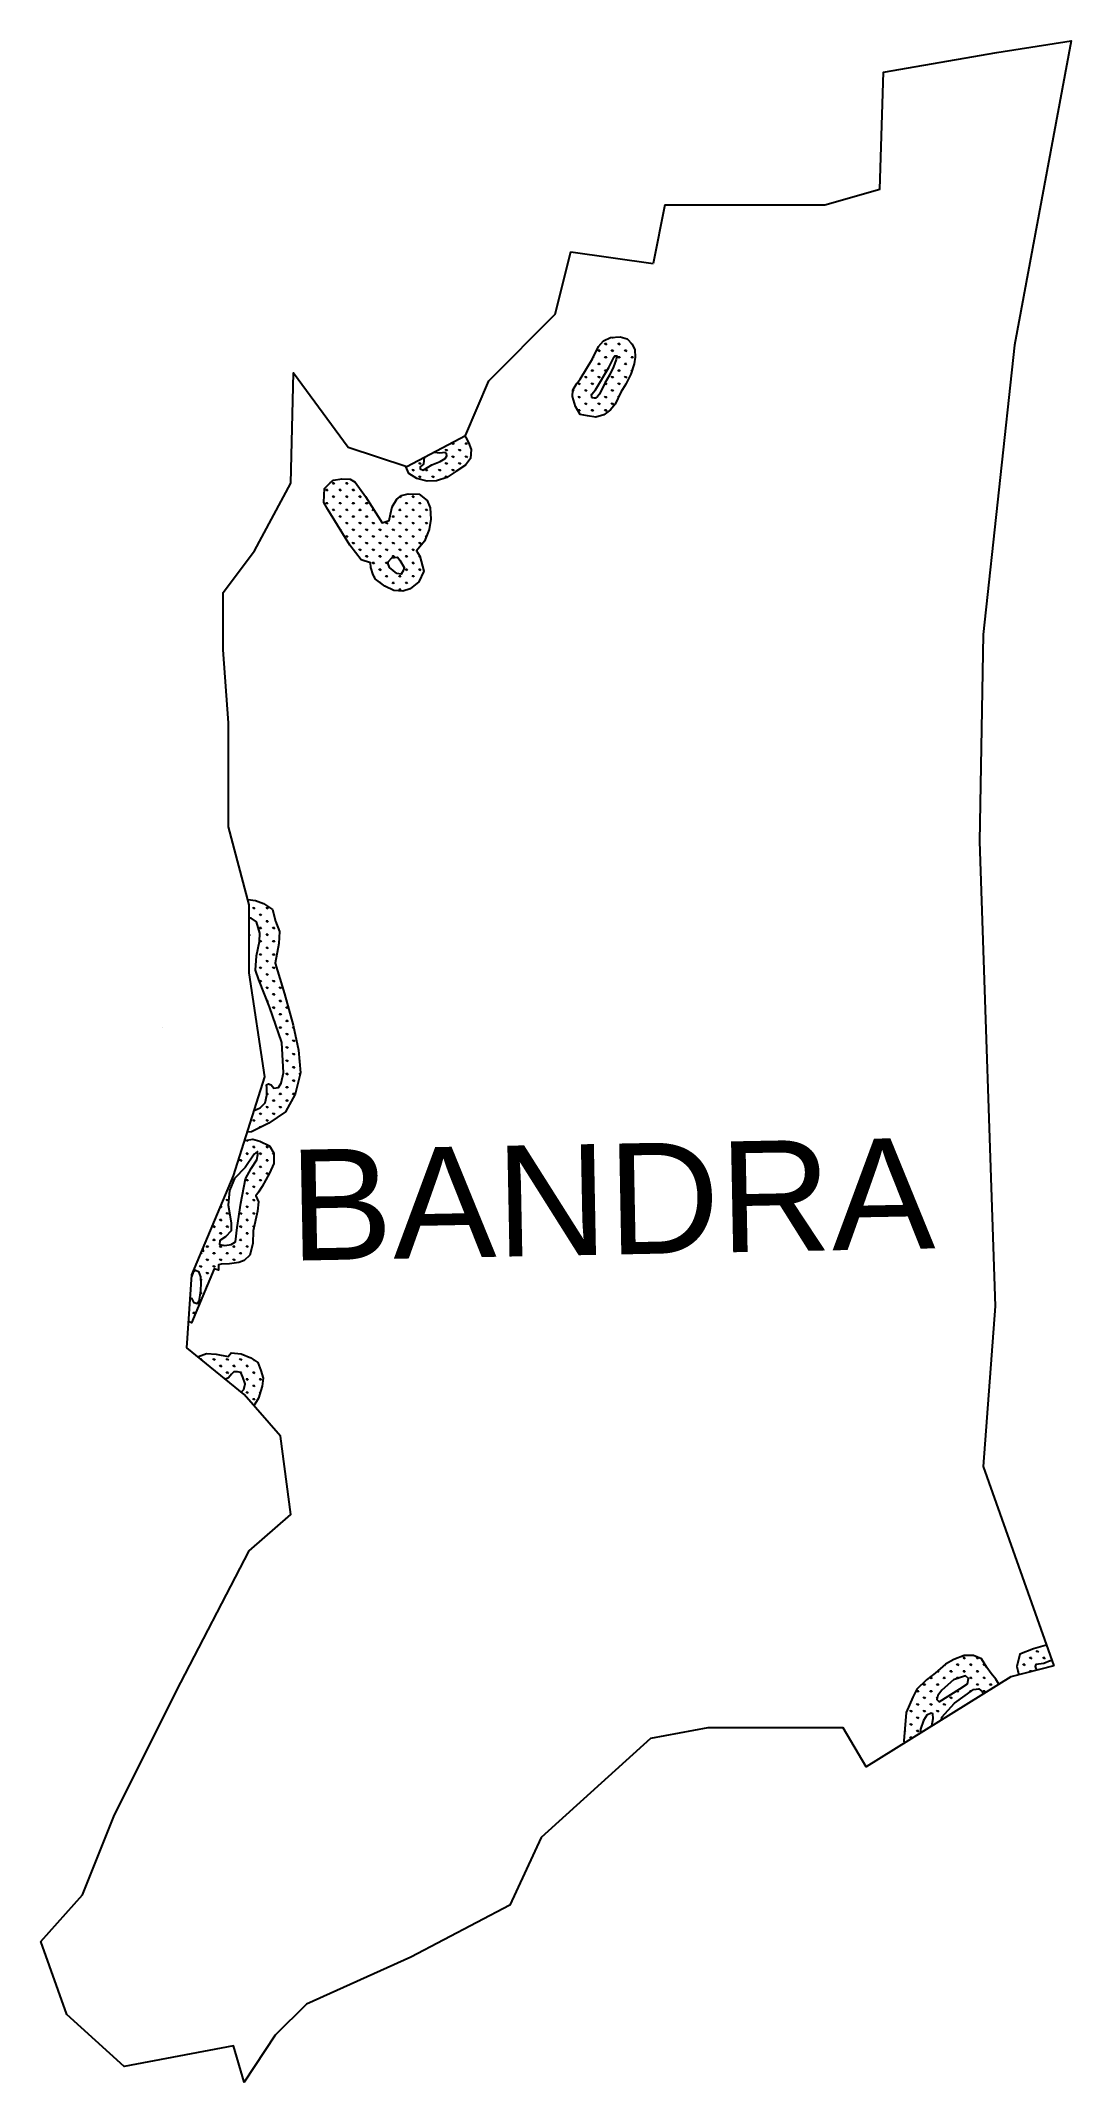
# Model space of a CAD drawing. Header units: metres. Extents: x 8244 to 273055, y 7853 to 2126735.
# Drawn here: x 270268 to 273055, y 2106718 to 2112242 of the extents above; entities outside this region: 12.
import ezdxf

# ---------------------------------------------------------------- set-up
doc = ezdxf.new("R2010")
doc.units = ezdxf.units.M
for name, color, linetype in [('MANGROOVE BUFFER ZONE', 120, 'Continuous'), ('MANGROOVES BUFFER ZONE', 120, 'Continuous'), ('village', 3, 'Continuous'), ('VILLAGE NAME', 250, 'Continuous')]:
    doc.layers.add(name, color=color, linetype=linetype)

msp = doc.modelspace()

# ---------------------------------------------------------------- hatches: boundary and pattern name
at = {"layer": 'MANGROOVE BUFFER ZONE'}
h = msp.add_hatch(dxfattribs=at)
h.set_pattern_fill('GRASS', color=256, angle=-0.8376017)
h.paths.add_polyline_path([(268475.9, 2126719.7), (268479.9, 2126723.6), (268484, 2126731.5), (268484.1, 2126735.5), (268480, 2126731.6), (268480, 2126727.6), (268476, 2126727.6), (268475.9, 2126723.7), (268472, 2126723.7), (268463.9, 2126719.9), (268460, 2126719.9), (268448, 2126716.1), (268455.9, 2126716), (268459.9, 2126715.9), (268463.9, 2126715.9), (268467.9, 2126715.8)])
h = msp.add_hatch(dxfattribs=at)
h.set_pattern_fill('GRASS', color=256, angle=-0.8376017)
h.paths.add_polyline_path([(268913.5, 2126693.4), (268909.5, 2126693.4), (268905.6, 2126693.5), (268901.6, 2126693.5), (268897.6, 2126693.6), (268893.6, 2126693.7), (268889.6, 2126689.7), (268893.5, 2126689.7), (268897.5, 2126689.6), (268901.5, 2126689.6), (268905.5, 2126689.5), (268909.5, 2126689.4), (268913.5, 2126689.4), (268913.4, 2126685.4), (268917.4, 2126685.4), (268917.4, 2126689.3)])
h = msp.add_hatch(dxfattribs=at)
h.set_pattern_fill('GRASS', color=256, angle=-0.8376017)
h.paths.add_polyline_path([(268693.8, 2126644.8), (268689.8, 2126644.9), (268685.8, 2126644.9), (268677.9, 2126645), (268669.9, 2126645.2), (268658, 2126645.3), (268654, 2126645.4), (268650, 2126645.5), (268653.9, 2126641.4), (268665.9, 2126641.2), (268665.8, 2126637.3), (268669.8, 2126637.2), (268673.8, 2126637.1), (268677.8, 2126641.1), (268681.8, 2126641), (268685.8, 2126640.9), (268689.8, 2126640.9)])
h = msp.add_hatch(dxfattribs=at)
h.set_pattern_fill('GRASS', color=256, angle=-0.8376017)
h.paths.add_polyline_path([(268424.8, 2125951.8), (268420.9, 2125951.9), (268416.9, 2125951.9), (268412.9, 2125952), (268408.9, 2125952), (268404.9, 2125952.1), (268408.9, 2125948), (268412.8, 2125948), (268416.8, 2125947.9), (268420.8, 2125947.9), (268420.7, 2125943.9), (268424.7, 2125943.8), (268424.7, 2125939.8), (268428.6, 2125939.8), (268432.6, 2125935.8), (268428.5, 2125931.8), (268428.5, 2125927.8), (268428.4, 2125923.9), (268424.4, 2125919.9), (268420.4, 2125920), (268420.3, 2125916), (268424.3, 2125916), (268428.4, 2125919.9), (268432.4, 2125923.8), (268432.5, 2125927.8), (268432.5, 2125931.8), (268436.5, 2125931.7), (268440.5, 2125931.7), (268440.5, 2125935.6), (268436.5, 2125935.7), (268432.6, 2125939.7), (268428.7, 2125943.8), (268428.8, 2125947.8), (268424.8, 2125947.8)])
h = msp.add_hatch(dxfattribs=at)
h.set_pattern_fill('GRASS', color=256)
h.paths.add_polyline_path([(272839.1, 2107823.4), (272827.4, 2107839.8), (272813.2, 2107863), (272791.2, 2107872.3), (272765.5, 2107872.3), (272738.3, 2107861.7), (272715.8, 2107849.3), (272687.6, 2107824.4), (272663.6, 2107806.2), (272638, 2107781.6), (272627.4, 2107760.1), (272609.2, 2107718), (272602.8, 2107641.7), (272603.5, 2107635.3), (272647.8, 2107662.9), (272648, 2107673.3), (272655.7, 2107696.2), (272665.2, 2107710.9), (272676.6, 2107716.2), (272680.9, 2107714.8), (272682.4, 2107701.9), (272678, 2107681.7), (272704.1, 2107697.9), (272705.8, 2107705.7), (272740.1, 2107743.4), (272791.2, 2107780.6), (272805.5, 2107782.5), (272815, 2107774.8), (272816.9, 2107768), (272860.1, 2107794.8), (272851.2, 2107808.4)])
h.paths.add_polyline_path([(272777.8, 2107810.2), (272775, 2107795.4), (272754, 2107782.1), (272698.6, 2107747.3), (272692, 2107753), (272694.8, 2107764.5), (272705.8, 2107778.8), (272736.8, 2107806.4), (272769.7, 2107817.4)], flags=16)
h.paths.add_polyline_path([(272987.8, 2107902), (272984.8, 2107899.6), (272953.6, 2107890.2), (272916.5, 2107876.4), (272907.9, 2107843), (272912.5, 2107823.3), (272913.7, 2107820.2), (272962, 2107832.8), (272957.9, 2107843), (272960.1, 2107848.3), (272966.8, 2107849.2), (272981.5, 2107850.7), (272998.7, 2107858.2), (273002.4, 2107860.7)])
h = msp.add_hatch(dxfattribs=at)
h.set_pattern_fill('GRASS', color=256)
h.paths.add_polyline_path([(9730.8, 9765.1), (9730.8, 9768.1), (9730.8, 9771.1), (9727.8, 9771.1), (9727.8, 9774.1), (9724.8, 9774.1), (9724.8, 9777), (9727.8, 9780), (9730.8, 9783), (9733.8, 9783), (9733.8, 9786), (9733.8, 9791.9), (9730.8, 9786), (9727.8, 9783), (9724.8, 9780), (9721.9, 9777), (9721.9, 9774.1), (9721.9, 9771.1), (9721.9, 9768.1), (9721.9, 9762.2), (9721.9, 9759.2), (9721.9, 9756.2), (9718.9, 9753.2), (9718.9, 9750.3), (9715.9, 9747.3), (9715.9, 9744.3), (9713, 9741.3), (9710, 9735.4), (9707, 9732.4), (9707, 9726.5), (9710, 9729.4), (9710, 9732.4), (9713, 9735.4), (9718.9, 9741.3), (9718.9, 9744.3), (9721.9, 9744.3), (9721.9, 9747.3), (9724.8, 9753.2), (9724.8, 9756.2), (9727.8, 9759.2), (9727.8, 9762.2), (9730.8, 9762.2)])
h = msp.add_hatch(dxfattribs=at)
h.set_pattern_fill('GRASS', color=256)
h.paths.add_polyline_path([(9594, 9509.4), (9591, 9509.4), (9591, 9512.3), (9588.1, 9512.3), (9585.1, 9512.3), (9585.1, 9509.4), (9588.1, 9506.4), (9591, 9506.4), (9594, 9506.4), (9597, 9503.4), (9597, 9506.4)])
h = msp.add_hatch(dxfattribs=at)
h.set_pattern_fill('GRASS', color=256)
h.paths.add_polyline_path([(9605.9, 9515.3), (9608.9, 9518.3), (9608.9, 9521.3), (9611.9, 9524.2), (9614.8, 9524.2), (9611.9, 9527.2), (9611.9, 9530.2), (9611.9, 9533.2), (9611.9, 9536.1), (9608.9, 9536.1), (9608.9, 9533.2), (9608.9, 9530.2), (9608.9, 9527.2), (9608.9, 9524.2), (9605.9, 9521.3), (9605.9, 9518.3), (9602.9, 9515.3), (9600, 9515.3), (9600, 9512.3), (9597, 9512.3), (9597, 9509.4), (9597, 9506.4), (9600, 9506.4), (9602.9, 9509.4), (9605.9, 9512.3)])
h = msp.add_hatch(dxfattribs=at)
h.set_pattern_fill('GRASS', color=256)
h.paths.add_polyline_path([(8827.3, 9493.7), (8827.3, 9500.7), (8816.6, 9499.5), (8810.7, 9495.8), (8810.9, 9489.4), (8816.9, 9478.7), (8822.9, 9470.6), (8830, 9470), (8834.4, 9474.5), (8832.2, 9481.2), (8828.6, 9487.5)])
h = msp.add_hatch(dxfattribs=at)
h.set_pattern_fill('GRASS', color=256)
h.paths.add_polyline_path([(8258.9, 8563.6), (8255.9, 8563.6), (8252.9, 8563.6), (8249.9, 8563.6), (8247, 8563.6), (8244, 8563.6), (8247, 8560.6), (8249.9, 8560.6), (8252.9, 8560.6), (8255.9, 8560.6), (8258.9, 8560.6)])
h = msp.add_hatch(dxfattribs=at)
h.set_pattern_fill('GRASS', color=256)
h.paths.add_polyline_path([(8264.8, 8575.5), (8264.8, 8578.5), (8261.8, 8578.5), (8261.8, 8575.5), (8261.8, 8572.5), (8264.8, 8569.6), (8264.8, 8572.5)])
h = msp.add_hatch(dxfattribs=at)
h.set_pattern_fill('GRASS', color=256)
h.paths.add_polyline_path([(8523.5, 8028.3), (8520.5, 8028.3), (8517.6, 8028.3), (8514.6, 8028.3), (8511.6, 8031.2), (8508.6, 8031.2), (8505.7, 8031.2), (8502.7, 8034.2), (8499.7, 8034.2), (8499.7, 8031.2), (8502.7, 8031.2), (8502.7, 8028.3), (8505.7, 8028.3), (8508.6, 8028.3), (8511.6, 8028.3), (8514.6, 8025.3), (8517.6, 8025.3), (8520.5, 8025.3), (8523.5, 8022.3), (8529.5, 8025.3), (8526.5, 8025.3), (8523.5, 8025.3)])
h = msp.add_hatch(dxfattribs=at)
h.set_pattern_fill('GRASS', color=256)
h.paths.add_polyline_path([(8627.6, 7882.5), (8624.6, 7885.5), (8624.6, 7888.5), (8621.6, 7888.5), (8621.6, 7891.5), (8618.7, 7891.5), (8618.7, 7888.5), (8618.7, 7885.5), (8621.6, 7885.5), (8621.6, 7882.5), (8621.6, 7879.6), (8624.6, 7876.6), (8624.6, 7873.6), (8627.6, 7870.7), (8627.6, 7867.7), (8630.6, 7867.7), (8633.5, 7864.7), (8639.5, 7864.7), (8642.5, 7864.7), (8642.5, 7861.7), (8645.4, 7855.8), (8648.4, 7855.8), (8651.4, 7852.8), (8654.4, 7852.8), (8655.2, 7852.8), (8659.9, 7855.8), (8657.3, 7855.8), (8654.4, 7855.8), (8651.4, 7858.8), (8648.4, 7861.7), (8645.4, 7864.7), (8642.5, 7867.7), (8639.5, 7867.7), (8636.5, 7867.7), (8633.5, 7867.7), (8630.6, 7870.7), (8627.6, 7873.6), (8627.6, 7879.6)])
at = {"layer": 'MANGROOVES BUFFER ZONE'}
h = msp.add_hatch(dxfattribs=at)
h.set_pattern_fill('GRASS', color=256)
h.paths.add_polyline_path([(271850.6, 2111313.2), (271863.9, 2111340.4), (271873.5, 2111368.1), (271876, 2111386.6), (271875.3, 2111406.1), (271868, 2111421), (271853.8, 2111436), (271834.9, 2111440.9), (271809.3, 2111439.3), (271790.2, 2111430.7), (271776.6, 2111414.7), (271760.4, 2111381.9), (271726.9, 2111326.2), (271717.5, 2111314.3), (271707.1, 2111296.8), (271706.7, 2111279.4), (271714.3, 2111252.5), (271726.8, 2111230.6), (271746.6, 2111227.3), (271769.3, 2111223.8), (271791.2, 2111230), (271809, 2111243.2), (271822.1, 2111259.3), (271837.3, 2111291.6)])
h.paths.add_polyline_path([(271779.5, 2111286.2), (271774.2, 2111279.7), (271768.7, 2111275.6), (271766.1, 2111274.9), (271759.7, 2111275.9), (271757.5, 2111283.7), (271758.8, 2111285.9), (271768.1, 2111297.7), (271804.3, 2111357.9), (271818.7, 2111387), (271821, 2111389.8), (271821.5, 2111390), (271825.8, 2111390.2), (271825.9, 2111389.1), (271824.6, 2111379.8), (271817.6, 2111359.7), (271806.7, 2111337.3), (271793.3, 2111315.4)], flags=16)
h = msp.add_hatch(dxfattribs=at)
h.set_pattern_fill('GRASS', color=256)
h.paths.add_polyline_path([(271302.3, 2111080.3), (271293.8, 2111084), (271294.2, 2111089.2), (271303.1, 2111096.3), (271304.9, 2111115.2), (271302.7, 2111134.1), (271307.9, 2111178.3), (271315.7, 2111194.2), (271340.2, 2111195.3), (271351, 2111193.8), (271351.7, 2111187.5), (271347.6, 2111178.6), (271336.1, 2111174.6), (271323.1, 2111163.8), (271319.8, 2111151.9), (271325, 2111133.7), (271332, 2111127.8), (271347.6, 2111126.3), (271361.4, 2111128.2), (271365.4, 2111125.9), (271366.2, 2111119.3), (271361.7, 2111111.8), (271348.4, 2111103.7), (271325.3, 2111095.2)], flags=16)
h.paths.add_polyline_path([(271415, 2111173.6), (271330.9, 2111128.8), (271325, 2111133.7), (271319.8, 2111151.9), (271323.1, 2111163.8), (271336.1, 2111174.6), (271347.6, 2111178.6), (271351.7, 2111187.5), (271351, 2111193.8), (271340.2, 2111195.3), (271315.7, 2111194.2), (271307.9, 2111178.3), (271302.7, 2111134.1), (271304.9, 2111115.2), (271304.9, 2111114.9), (271258, 2111089.9), (271255.4, 2111090.7), (271263.6, 2111071.1), (271284.9, 2111057.7), (271312.9, 2111051), (271338.1, 2111051.4), (271366.2, 2111060.8), (271390.3, 2111076.6), (271416.5, 2111093.8), (271430.3, 2111112.2), (271432.5, 2111136.2), (271425.3, 2111155.6), (271417.1, 2111171)])
h = msp.add_hatch(dxfattribs=at)
h.set_pattern_fill('GRASS', color=256)
h.paths.add_polyline_path([(271293.7, 2110847.8), (271284.4, 2110862), (271305.6, 2110888.2), (271318.2, 2110919.5), (271322.8, 2110947.8), (271320.8, 2110978.2), (271312.8, 2110998.6), (271291.3, 2111015.2), (271261.7, 2111016.3), (271243.6, 2111011.8), (271230.9, 2111001.7), (271218.1, 2110981.4), (271213.9, 2110961.5), (271210.1, 2110944.5), (271191.1, 2110937.6), (271146.3, 2111009.3), (271118.7, 2111048.2), (271104.7, 2111056.3), (271081.8, 2111056.9), (271060.1, 2111053.6), (271051, 2111046.2), (271034.9, 2111030.8), (271034.4, 2111012.6), (271033.8, 2110992.5), (271044.2, 2110973.5), (271104.2, 2110877.8), (271134.9, 2110838.1), (271160, 2110829.5), (271161, 2110816.9), (271167.1, 2110796.8), (271172.9, 2110785.7), (271198.3, 2110766.1), (271222.6, 2110754.4), (271247, 2110753), (271266.7, 2110759.4), (271291, 2110778.4), (271303.9, 2110807.4)])
h.paths.add_polyline_path([(271207.2, 2110832.4), (271217.9, 2110843.2), (271232.7, 2110845), (271239.4, 2110836.9), (271250.5, 2110817.3), (271248.7, 2110809.5), (271243.1, 2110798.8), (271230.9, 2110801), (271211.3, 2110816.9), (271207.2, 2110826.9)], flags=16)
h = msp.add_hatch(dxfattribs=at)
h.set_pattern_fill('GRASS', color=256)
h.paths.add_polyline_path([(270827.9, 2109918.3), (270831.8, 2109903.6), (270831.8, 2109867.6), (270837.2, 2109867.5), (270851.8, 2109858.1), (270860.6, 2109827.5), (270859.6, 2109805.1), (270851.8, 2109766.2), (270848.7, 2109727.6), (270858, 2109700.6), (270886.6, 2109627.9), (270919.9, 2109531.5), (270924, 2109448.9), (270918.3, 2109421.4), (270911.1, 2109409.5), (270898.1, 2109407.4), (270891.3, 2109416.7), (270883.5, 2109419.3), (270878.8, 2109416.7), (270879.4, 2109408.4), (270879.4, 2109388.7), (270875.2, 2109367.9), (270861.7, 2109354.9), (270845.4, 2109347.5), (270827, 2109289.2), (270837.9, 2109289.6), (270884.8, 2109312.9), (270930.1, 2109343.7), (270956.3, 2109391.9), (270970.6, 2109449.2), (270965, 2109510.7), (270951, 2109577.9), (270927.5, 2109662.9), (270902.2, 2109746.5), (270911.9, 2109799.2), (270914, 2109832.2), (270886.8, 2109896.3), (270870.5, 2109907.2), (270848.4, 2109915.4)])
h.paths.add_polyline_path([(270833.1, 2109822.3), (270831.8, 2109823.6), (270831.8, 2109822.8)])
h.paths.add_polyline_path([(270611.7, 2109564), (270602.9, 2109575.4), (270598.2, 2109592.5), (270595.7, 2109568.4)])
h.paths.add_polyline_path([(270641.8, 2109612.2), (270651.7, 2109598.8), (270654.3, 2109584.2), (270658.1, 2109603.3)])
h = msp.add_hatch(dxfattribs=at)
h.set_pattern_fill('GRASS', color=256)
h.paths.add_polyline_path([(270751.3, 2108985), (270751.8, 2108995.4), (270767.5, 2109005.9), (270782.7, 2109022.1), (270783.2, 2109042.9), (270778.5, 2109070.6), (270774.3, 2109091.5), (270778.5, 2109130.7), (270792.1, 2109163.1), (270820.3, 2109193.4), (270844.9, 2109228.9), (270853.8, 2109236.8), (270855.4, 2109228.4), (270852.2, 2109213.8), (270837.1, 2109190.3), (270821.4, 2109162.1), (270809.3, 2109096.8), (270798.9, 2109030.4), (270794.2, 2108992.3), (270782.7, 2108984.4), (270765.4, 2108982.3)], flags=16)
h.paths.add_polyline_path([(270694.1, 2108911.3), (270700, 2108897.6), (270700.9, 2108880.3), (270700, 2108860), (270698, 2108847.3), (270695.4, 2108831.3), (270691.1, 2108824.4), (270683, 2108827), (270677.7, 2108837.5), (270667.6, 2108841.7), (270648, 2108842.1), (270632.3, 2108844.4), (270629.1, 2108851.2), (270633.3, 2108862.3), (270665, 2108881.6), (270676.8, 2108897.6), (270682, 2108912.6), (270686.2, 2108914.9)], flags=16)
h.paths.add_polyline_path([(270819.8, 2109266.4), (270789.5, 2109170.6), (270738.8, 2109050.1), (270739, 2109049.7), (270738.1, 2109048.5), (270706.7, 2108973.8), (270708.3, 2108967), (270704, 2108967.4), (270676.8, 2108902.7), (270676.4, 2108897), (270665, 2108881.6), (270633.3, 2108862.3), (270629.1, 2108851.2), (270632.3, 2108844.4), (270648, 2108842.1), (270667.6, 2108841.7), (270672.3, 2108839.8), (270667.7, 2108776.3), (270675.2, 2108772.6), (270736.7, 2108919.3), (270748.6, 2108915.1), (270748.7, 2108930), (270755.4, 2108931.6), (270778.2, 2108932.5), (270804, 2108936.2), (270818.4, 2108941.2), (270833.4, 2108955.9), (270841.7, 2108987.2), (270842.1, 2109021.4), (270854.1, 2109075.3), (270856.7, 2109100.4), (270850, 2109116.5), (270857, 2109126.1), (270866.3, 2109141.4), (270886.7, 2109177.7), (270897.9, 2109204.4), (270898.2, 2109231.8), (270886.4, 2109252), (270860.1, 2109264.4), (270841.5, 2109269.6)])
h = msp.add_hatch(dxfattribs=at)
h.set_pattern_fill('GRASS', color=256)
h.paths.add_polyline_path([(270765.7, 2108621.1), (270768, 2108620.1), (270775.5, 2108623.7), (270784, 2108634.1), (270790.3, 2108640.3), (270800.4, 2108640.3), (270808.6, 2108638), (270814.8, 2108625.6), (270821, 2108607.3), (270817.4, 2108592.3), (270810, 2108584.8), (270817.7, 2108578.5), (270844.4, 2108548), (270857.2, 2108569.2), (270866.5, 2108601.1), (270869.3, 2108623.1), (270862.7, 2108643.8), (270854.9, 2108665.2), (270836, 2108678), (270809.7, 2108689.3), (270782.7, 2108691.3), (270774.6, 2108681.6), (270742, 2108688.1), (270716, 2108689.8), (270694.6, 2108681.4), (270693.6, 2108680.1)])

# ---------------------------------------------------------------- linework, layer by layer
at = {"color": 3}
msp.add_line((271955.8, 2111798.2), (271924.1, 2111639.6), dxfattribs=at)
at = {"layer": 'MANGROOVES BUFFER ZONE'}
for points in [[(271726.9, 2111326.2), (271760.4, 2111381.9), (271776.6, 2111414.7), (271790.2, 2111430.7), (271809.3, 2111439.3), (271834.9, 2111440.9), (271853.8, 2111436), (271868, 2111421), (271875.3, 2111406.1), (271876, 2111386.6), (271873.5, 2111368.1), (271863.9, 2111340.4), (271850.6, 2111313.2), (271837.3, 2111291.6), (271822.1, 2111259.3), (271809, 2111243.2), (271791.2, 2111230), (271769.3, 2111223.8), (271746.6, 2111227.3), (271726.8, 2111230.6), (271714.3, 2111252.5), (271706.7, 2111279.4), (271707.1, 2111296.8), (271717.5, 2111314.3)], [(271768.1, 2111297.7), (271804.3, 2111357.9), (271818.7, 2111387), (271821, 2111389.8), (271821.5, 2111390), (271825.8, 2111390.2), (271825.9, 2111389.1), (271824.6, 2111379.8), (271817.6, 2111359.7), (271806.7, 2111337.3), (271793.3, 2111315.4), (271779.5, 2111286.2), (271774.2, 2111279.7), (271768.7, 2111275.6), (271766.1, 2111274.9), (271759.7, 2111275.9), (271757.5, 2111283.7), (271758.8, 2111285.9)], [(271051, 2111046.2), (271060.1, 2111053.6), (271081.8, 2111056.9), (271104.7, 2111056.3), (271118.7, 2111048.2), (271146.3, 2111009.3), (271191.1, 2110937.6), (271210.1, 2110944.5), (271213.9, 2110961.5), (271218.1, 2110981.4), (271230.9, 2111001.7), (271243.6, 2111011.8), (271261.7, 2111016.3), (271291.3, 2111015.2), (271312.8, 2110998.6), (271320.8, 2110978.2), (271322.8, 2110947.8), (271318.2, 2110919.5), (271305.6, 2110888.2), (271284.4, 2110862), (271293.7, 2110847.8), (271303.9, 2110807.4), (271291, 2110778.4), (271266.7, 2110759.4), (271247, 2110753), (271222.6, 2110754.4), (271198.3, 2110766.1), (271172.9, 2110785.7), (271167.1, 2110796.8), (271161, 2110816.9), (271160, 2110829.5), (271134.9, 2110838.1), (271104.2, 2110877.8), (271044.2, 2110973.5), (271033.8, 2110992.5), (271034.4, 2111012.6), (271034.9, 2111030.8)]]:
    msp.add_lwpolyline(points, close=True, dxfattribs=at)
for points in [[(271415, 2111173.6), (271417.1, 2111171), (271425.3, 2111155.6), (271432.5, 2111136.2), (271430.3, 2111112.2), (271416.5, 2111093.8), (271390.3, 2111076.6), (271366.2, 2111060.8), (271338.1, 2111051.4), (271312.9, 2111051), (271284.9, 2111057.7), (271263.6, 2111071.1), (271255.4, 2111090.7)], [(270827.9, 2109918.3), (270848.4, 2109915.4), (270870.5, 2109907.2), (270894.8, 2109891), (270902.4, 2109859.6), (270914, 2109832.2), (270911.9, 2109799.2), (270902.2, 2109746.5), (270927.5, 2109662.9), (270951, 2109577.9), (270965, 2109510.7), (270970.6, 2109449.2), (270956.3, 2109391.9), (270930.1, 2109343.7), (270884.8, 2109312.9), (270837.9, 2109289.6), (270827, 2109289.2)], [(270819.7, 2109266.4), (270841.5, 2109269.6), (270860.1, 2109264.4), (270886.4, 2109252), (270898.2, 2109231.8), (270897.9, 2109204.4), (270886.7, 2109177.7), (270866.3, 2109141.4), (270857, 2109126.1), (270850, 2109116.5), (270856.7, 2109100.4), (270854.1, 2109075.3), (270842.1, 2109021.4), (270841.7, 2108987.2), (270833.4, 2108955.9), (270818.4, 2108941.2), (270804, 2108936.2), (270778.2, 2108932.5), (270755.4, 2108931.6), (270748.7, 2108930), (270748.6, 2108915.1), (270736.7, 2108919.3), (270675.2, 2108772.6), (270667.7, 2108776.3)], [(270738.1, 2109048.5), (270739, 2109049.7), (270738.8, 2109050.1)], [(270704, 2108967.4), (270708.3, 2108967), (270706.7, 2108973.8)], [(270693.6, 2108680.1), (270694.6, 2108681.4), (270716, 2108689.8), (270742, 2108688.1), (270774.6, 2108681.6), (270782.7, 2108691.3), (270809.7, 2108689.3), (270836, 2108678), (270854.9, 2108665.2), (270862.7, 2108643.8), (270869.3, 2108623.1), (270866.5, 2108601.1), (270857.2, 2108569.2), (270844.4, 2108548)], [(272987.8, 2107902), (272984.8, 2107899.6), (272953.6, 2107890.2), (272916.5, 2107876.4), (272907.9, 2107843), (272912.5, 2107823.3), (272913.7, 2107820.2)], [(272860.1, 2107794.8), (272851.2, 2107808.4), (272839.1, 2107823.4), (272827.4, 2107839.8), (272813.2, 2107863), (272791.2, 2107872.3), (272765.5, 2107872.3), (272738.3, 2107861.7), (272715.8, 2107849.3), (272687.6, 2107824.4), (272663.6, 2107806.2), (272638, 2107781.6), (272627.4, 2107760.1), (272609.2, 2107718), (272602.8, 2107641.7), (272603.5, 2107635.3)]]:
    msp.add_lwpolyline(points, dxfattribs=at)
at = {"layer": 'MANGROOVES BUFFER ZONE', "flags": 128}
for points in [[(271304.9, 2111115.2), (271303.1, 2111096.3), (271294.2, 2111089.2), (271293.8, 2111084), (271302.3, 2111080.3)], [(271302.3, 2111080.3), (271325.3, 2111095.2), (271348.4, 2111103.7), (271361.7, 2111111.8), (271366.2, 2111119.3), (271365.4, 2111125.9), (271361.4, 2111128.2), (271347.6, 2111126.3), (271332, 2111127.8), (271330.9, 2111128.8)], [(270845.4, 2109347.5), (270861.7, 2109354.9), (270875.2, 2109367.9), (270879.4, 2109388.7), (270879.4, 2109408.4), (270878.8, 2109416.7), (270883.5, 2109419.3), (270891.3, 2109416.7), (270898.1, 2109407.4), (270911.1, 2109409.5), (270918.3, 2109421.4), (270924, 2109448.9), (270919.9, 2109531.5), (270886.6, 2109627.9), (270858, 2109700.6), (270848.7, 2109727.6), (270851.8, 2109766.2), (270859.6, 2109805.1), (270860.6, 2109827.5), (270851.8, 2109858.1), (270837.2, 2109867.5), (270831.8, 2109867.6)], [(270831.8, 2109823.6), (270833.1, 2109822.3), (270831.8, 2109822.8)], [(270676.4, 2108897), (270676.8, 2108897.6), (270682, 2108912.6), (270686.2, 2108914.9), (270694.1, 2108911.3), (270700, 2108897.6), (270700.9, 2108880.3), (270700, 2108860), (270698, 2108847.3), (270695.4, 2108831.3), (270691.1, 2108824.4), (270683, 2108827), (270677.7, 2108837.5), (270672.3, 2108839.8)], [(270810, 2108584.8), (270817.4, 2108592.3), (270821, 2108607.3), (270814.8, 2108625.6), (270808.6, 2108638), (270800.4, 2108640.3), (270790.3, 2108640.3), (270784, 2108634.1), (270775.5, 2108623.7), (270768, 2108620.1), (270765.7, 2108621.1)], [(273002.4, 2107860.7), (272998.7, 2107858.2), (272981.5, 2107850.7), (272966.8, 2107849.2), (272960.1, 2107848.3), (272957.9, 2107843), (272962, 2107832.8)], [(272704.1, 2107697.9), (272705.8, 2107705.7), (272740.1, 2107743.4), (272791.2, 2107780.6), (272805.5, 2107782.5), (272815, 2107774.8), (272816.9, 2107768)], [(272678, 2107681.7), (272678.1, 2107681.9), (272682.4, 2107701.9), (272680.9, 2107714.8), (272676.6, 2107716.2), (272665.2, 2107710.9), (272655.7, 2107696.2), (272648, 2107673.3), (272647.8, 2107662.9)]]:
    msp.add_lwpolyline(points, dxfattribs=at)
for points in [[(271230.9, 2110801), (271211.3, 2110816.9), (271207.2, 2110826.9), (271207.2, 2110832.4), (271217.9, 2110843.2), (271232.7, 2110845), (271239.4, 2110836.9), (271250.5, 2110817.3), (271248.7, 2110809.5), (271243.1, 2110798.8)], [(270844.9, 2109228.9), (270820.3, 2109193.4), (270792.1, 2109163.1), (270778.5, 2109130.7), (270774.3, 2109091.5), (270778.5, 2109070.6), (270783.2, 2109042.9), (270782.7, 2109022.1), (270767.5, 2109005.9), (270751.8, 2108995.4), (270751.3, 2108985), (270765.4, 2108982.3), (270782.7, 2108984.4), (270794.2, 2108992.3), (270798.9, 2109030.4), (270809.3, 2109096.8), (270821.4, 2109162.1), (270837.1, 2109190.3), (270852.2, 2109213.8), (270855.4, 2109228.4), (270853.8, 2109236.8)], [(272698.6, 2107747.3), (272754, 2107782.1), (272775, 2107795.4), (272777.8, 2107810.2), (272769.7, 2107817.4), (272736.8, 2107806.4), (272705.8, 2107778.8), (272694.8, 2107764.5), (272692, 2107753)]]:
    msp.add_lwpolyline(points, close=True, dxfattribs=at)
at = {"layer": 'village', "color": 3}
for points in [[(271955.8, 2111798.2, 0), (272389.2, 2111798.2, 0), (272537.3, 2111840.5, 0), (272547.8, 2112157.7, 0), (272854.4, 2112210.6, 0), (273055.3, 2112242.3, 0), (272902.3, 2111418.3, 0), (272817.7, 2110635.9, 0), (272807.1, 2110075.6, 0), (272849.4, 2108817.5, 0), (272817.7, 2108384, 0), (273008, 2107844.8, 0)], [(273008, 2107844.8, 0), (272891.7, 2107814.5, 0), (272500.5, 2107571.3, 0), (272438.8, 2107676.3, 0), (272072.3, 2107676.3, 0), (271917.3, 2107648.1, 0), (271621.2, 2107380.3, 0), (271536.7, 2107197, 0), (271268.8, 2107056.1, 0), (270986.9, 2106929.2, 0), (270902.3, 2106844.6, 0), (270817.7, 2106717.8, 0), (270789.5, 2106816.4, 0), (270493.5, 2106760, 0), (270338.4, 2106901, 0), (270268, 2107098.4, 0), (270380.7, 2107225.2, 0), (270465.3, 2107436.7, 0), (270634.5, 2107775, 0), (270831.8, 2108155.6, 0), (270944.6, 2108254.3, 0), (270916.4, 2108465.7, 0), (270817.7, 2108578.5, 0), (270662.7, 2108705.4, 0), (270676.8, 2108902.7, 0), (270789.5, 2109170.6, 0), (270874.1, 2109438.4, 0), (270831.8, 2109720.4, 0), (270831.8, 2109903.6, 0), (270775.4, 2110115.1, 0), (270775.4, 2110397, 0), (270761.3, 2110594.3, 0), (270761.3, 2110749.4, 0), (270845.9, 2110862.2, 0), (270944.6, 2111045.4, 0), (270951.4, 2111343.6, 0), (271099.4, 2111142.7, 0), (271258, 2111089.9, 0), (271416.6, 2111174.4, 0), (271480, 2111322.5, 0), (271659.7, 2111502.2, 0), (271702, 2111671.4, 0), (271924.1, 2111639.6, 0)]]:
    msp.add_polyline3d(points, dxfattribs=at)

# ---------------------------------------------------------------- texts
at = {"layer": 'VILLAGE NAME', "insert": (270936.8, 2109240.7), "char_height": 300, "attachment_point": 1, "rotation": 1.1028}
msp.add_mtext_dynamic_manual_height_columns('{\\fArial|b0|i0|c0|p34;BANDRA}', width=2578.433, gutter_width=1928.7, heights=[0], dxfattribs=at)
msp.add_mtext_dynamic_manual_height_columns('{\\fArial|b0|i0|c0|p34;BANDRA}', width=2578.433, gutter_width=1928.7, heights=[0], dxfattribs=at)

doc.saveas('drawing.dxf')
